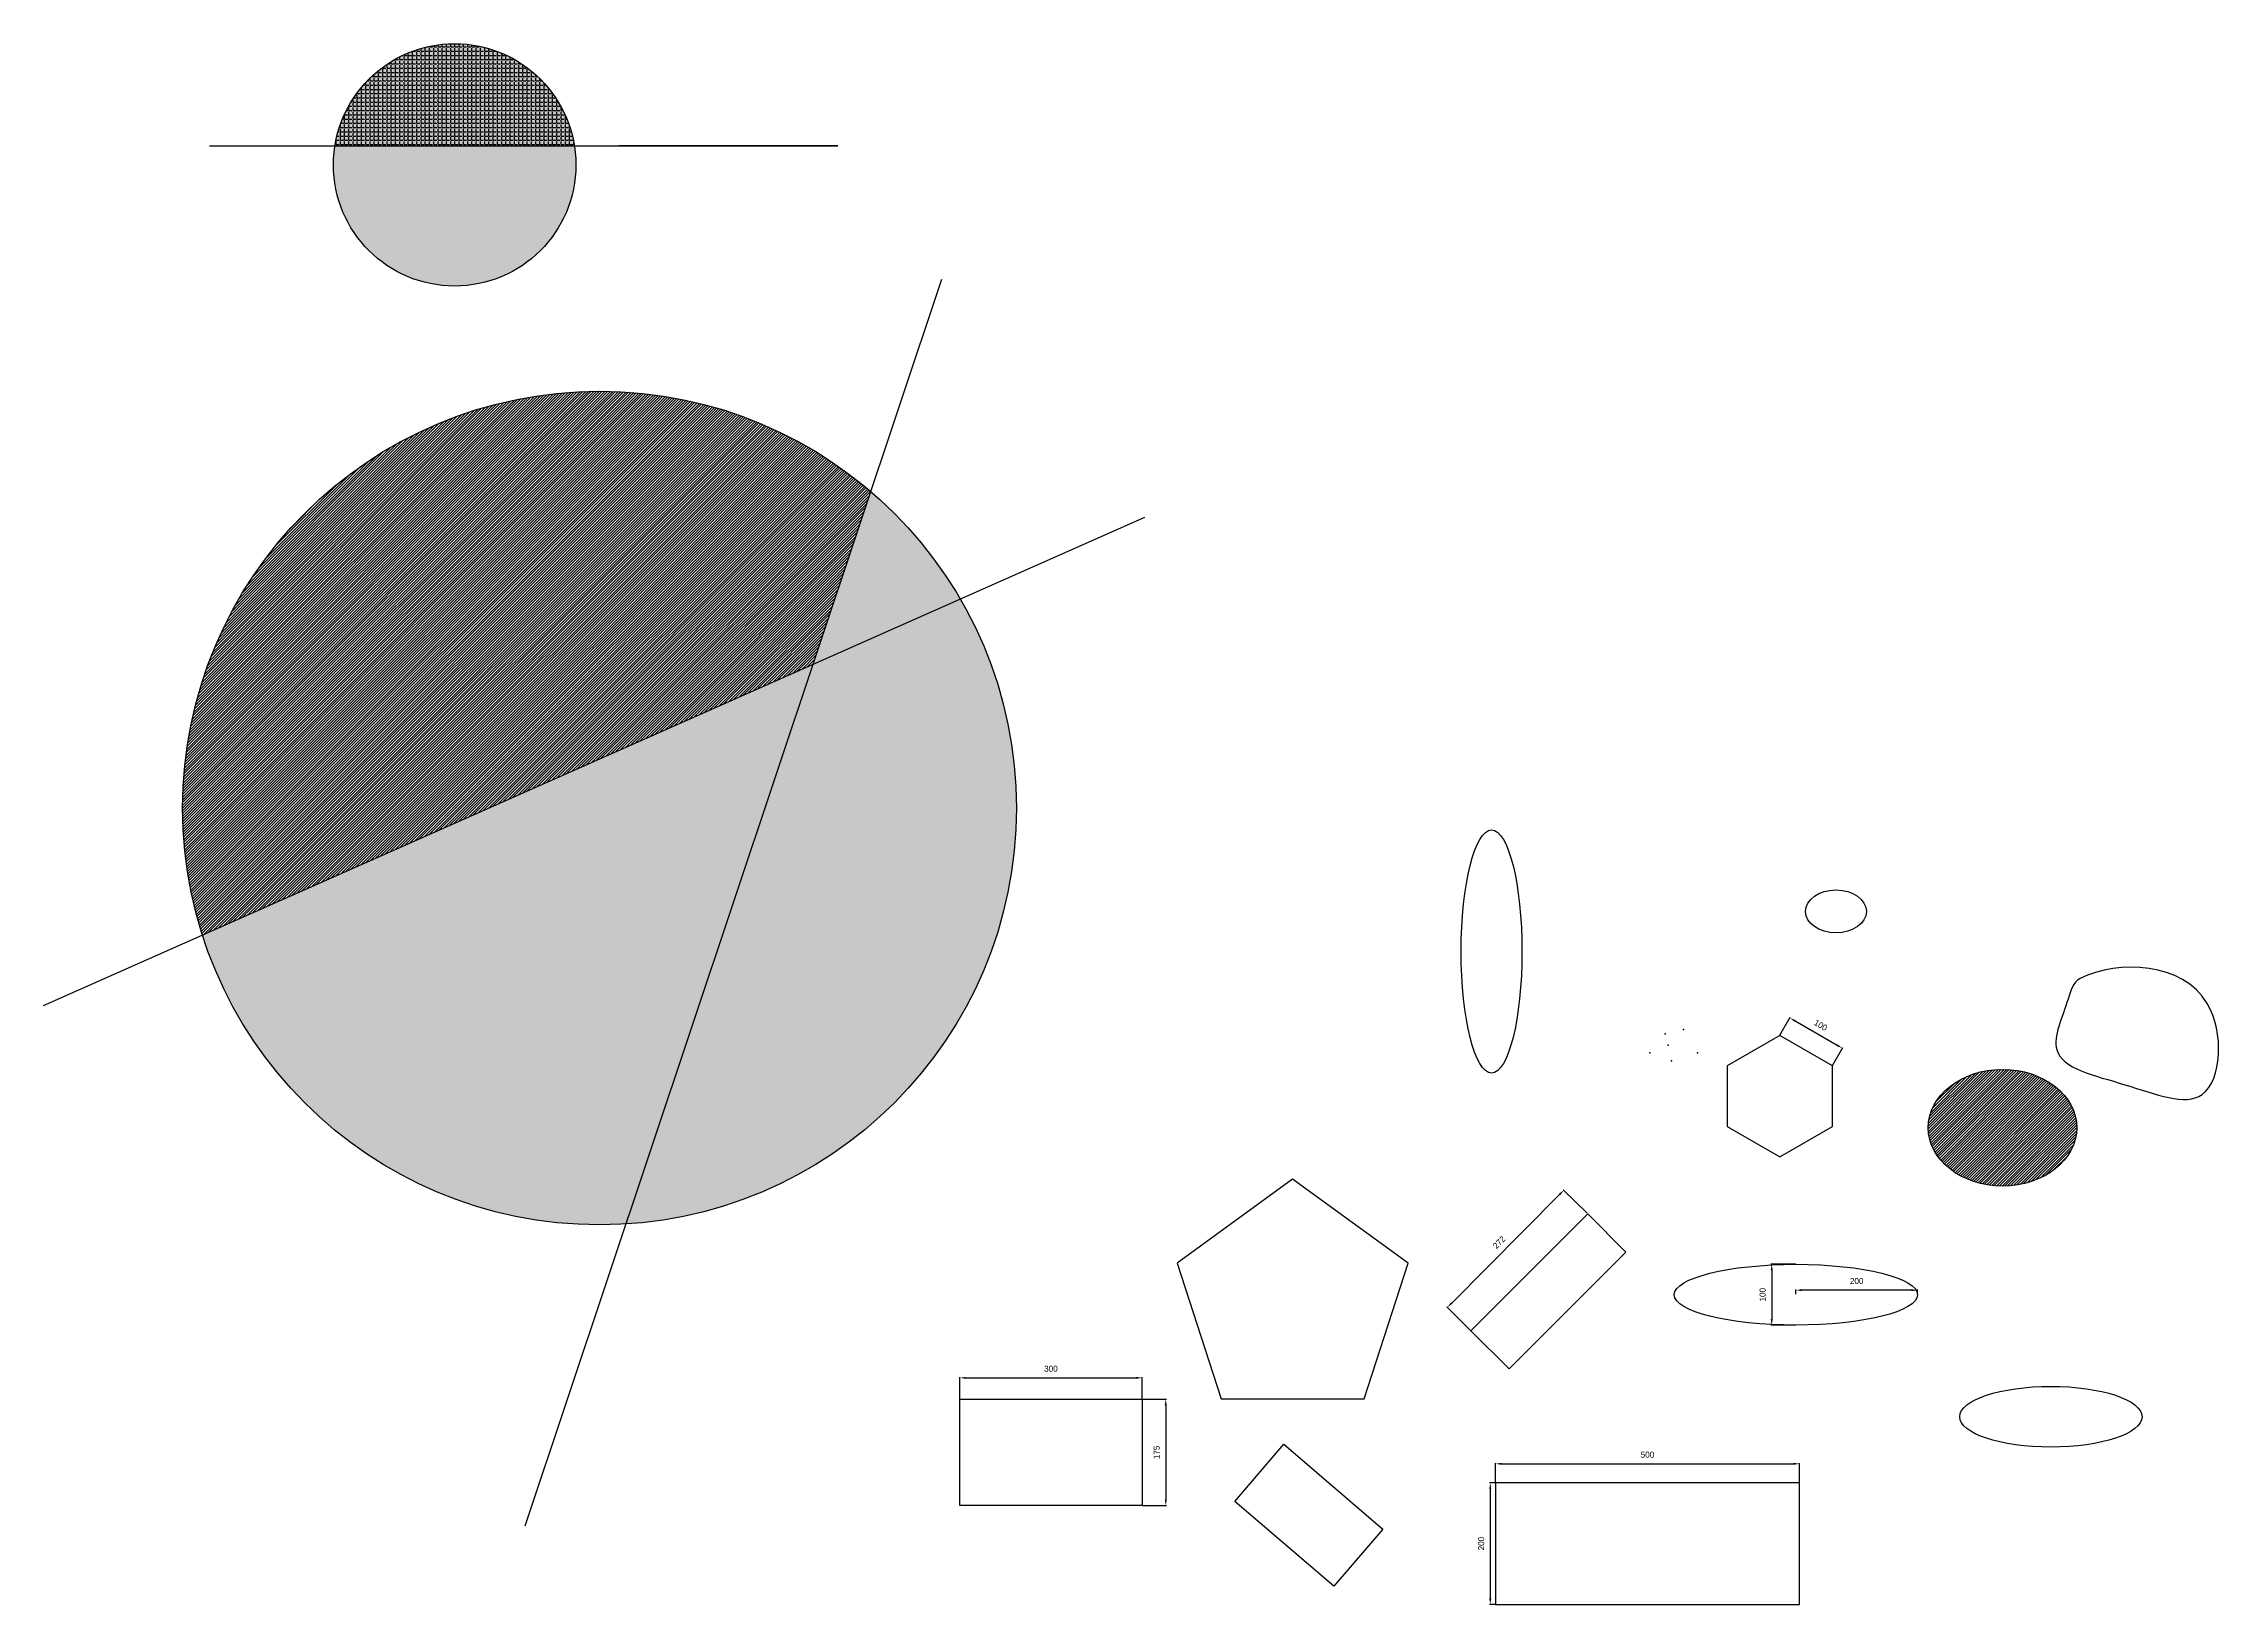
# Model space of a CAD drawing. Header units: millimetres. Extents: x -1494 to 2093, y 657 to 3226.
import ezdxf

# ---------------------------------------------------------------- set-up
doc = ezdxf.new("R2010")
doc.units = ezdxf.units.MM
doc.dimstyles.new('ISO-25', dxfattribs={"dimtxt": 10, "dimasz": 10, "dimexe": 1.25, "dimexo": 0.625, "dimgap": 10, "dimtad": 1, "dimdec": 0, "dimtxsty": 'Standard', "dimcen": 2.5, "dimadec": 0, "dimazin": 0, "dimtfac": 1, "dimtdec": 0, "dimtmove": 0, "dimatfit": 3, "dimfxl": 1, "dimarcsym": 0})
pattern_1 = [(0, (0, 0), (0, 6.985), [5.08, -1.905]), (90, (0, 0), (-6.985, 4e-16), [5.08, -1.905])]

# ---------------------------------------------------------------- blocks, each defined once
blk = doc.blocks.new('*D3')
at = {"color": 0, "lineweight": -2}
for p, q in [((313.7, 995), (353.2, 995)), ((351.9, 985), (351.9, 830)), ((313.7, 820), (353.2, 820))]:
    blk.add_line(p, q, dxfattribs=at)
at = {"color": 0}
for points in [[(350.2, 985), (353.6, 985), (351.9, 995)], [(350.2, 830), (353.6, 830), (351.9, 820)]]:
    blk.add_solid(points, dxfattribs=at)
at = {"layer": 'Defpoints', "color": 0}
for p in [(313, 995), (313, 820), (351.9, 820)]:
    blk.add_point(p, dxfattribs=at)
at = {"color": 0, "insert": (336.9, 907.5), "char_height": 10, "attachment_point": 5, "rotation": 90}
blk.add_mtext('175', dxfattribs=at)
blk = doc.blocks.new('*D4')
at = {"color": 0, "lineweight": -2}
for p, q in [((13, 995.7), (13, 1031.4)), ((23, 1030.2), (303, 1030.2)), ((313, 995.7), (313, 1031.4))]:
    blk.add_line(p, q, dxfattribs=at)
at = {"color": 0}
for points in [[(23, 1031.8), (23, 1028.5), (13, 1030.2)], [(303, 1031.8), (303, 1028.5), (313, 1030.2)]]:
    blk.add_solid(points, dxfattribs=at)
at = {"layer": 'Defpoints', "color": 0}
for p in [(313, 1030.2), (13, 995), (313, 995)]:
    blk.add_point(p, dxfattribs=at)
at = {"color": 0, "insert": (163, 1045.2), "char_height": 10, "attachment_point": 5}
blk.add_mtext('300', dxfattribs=at)
blk = doc.blocks.new('*D5')
at = {"color": 0, "lineweight": -2}
for p, q in [((894.3, 858.1), (894.3, 890)), ((904.3, 888.8), (1384.3, 888.8)), ((1394.3, 858.1), (1394.3, 890))]:
    blk.add_line(p, q, dxfattribs=at)
at = {"color": 0}
for points in [[(904.3, 890.4), (904.3, 887.1), (894.3, 888.8)], [(1384.3, 890.4), (1384.3, 887.1), (1394.3, 888.8)]]:
    blk.add_solid(points, dxfattribs=at)
at = {"layer": 'Defpoints', "color": 0}
for p in [(1394.3, 888.8), (894.3, 857.4), (1394.3, 857.4)]:
    blk.add_point(p, dxfattribs=at)
at = {"color": 0, "insert": (1144.3, 903.8), "char_height": 10, "attachment_point": 5}
blk.add_mtext('500', dxfattribs=at)
blk = doc.blocks.new('*D7')
at = {"color": 0, "lineweight": -2}
for p, q in [((893.7, 857.4), (884.4, 857.4)), ((885.7, 847.4), (885.7, 667.4)), ((893.7, 657.4), (884.4, 657.4))]:
    blk.add_line(p, q, dxfattribs=at)
at = {"color": 0}
for points in [[(884, 847.4), (887.3, 847.4), (885.7, 857.4)], [(884, 667.4), (887.3, 667.4), (885.7, 657.4)]]:
    blk.add_solid(points, dxfattribs=at)
at = {"layer": 'Defpoints', "color": 0}
for p in [(894.3, 857.4), (885.7, 657.4), (894.3, 657.4)]:
    blk.add_point(p, dxfattribs=at)
at = {"color": 0, "insert": (870.7, 757.4), "char_height": 10, "attachment_point": 5, "rotation": 90}
blk.add_mtext('200', dxfattribs=at)
blk = doc.blocks.new('*D8')
at = {"color": 0, "lineweight": -2}
for p, q in [((999.6, 1331.8), (822.2, 1153.2)), ((1044.8, 1301.1), (1005.7, 1339.8)), ((853.3, 1108.3), (814.3, 1147))]:
    blk.add_line(p, q, dxfattribs=at)
at = {"color": 0}
for points in [[(998.4, 1333), (1000.8, 1330.7), (1006.6, 1338.9)], [(821, 1154.4), (823.4, 1152), (815.2, 1146.1)]]:
    blk.add_solid(points, dxfattribs=at)
at = {"layer": 'Defpoints', "color": 0}
for p in [(1045.2, 1300.7), (815.2, 1146.1), (853.7, 1107.8)]:
    blk.add_point(p, dxfattribs=at)
at = {"color": 0, "insert": (900.3, 1253.1), "char_height": 10, "attachment_point": 5, "rotation": 45.2038}
blk.add_mtext('272', dxfattribs=at)
blk = doc.blocks.new('*D9')
at = {"color": 0, "lineweight": -2}
for p, q in [((1362.2, 1594.2), (1379.2, 1623.5)), ((1387.2, 1617.4), (1456.5, 1577.4)), ((1448.8, 1544.2), (1465.8, 1573.5))]:
    blk.add_line(p, q, dxfattribs=at)
at = {"color": 0}
for points in [[(1388, 1618.9), (1386.4, 1616), (1378.5, 1622.4)], [(1457.3, 1578.9), (1455.7, 1576), (1465.1, 1572.4)]]:
    blk.add_solid(points, dxfattribs=at)
at = {"layer": 'Defpoints', "color": 0}
for p in [(1361.9, 1593.6), (1448.5, 1543.6), (1465.1, 1572.4)]:
    blk.add_point(p, dxfattribs=at)
at = {"color": 0, "insert": (1429.3, 1610.4), "char_height": 10, "attachment_point": 5, "rotation": 330}
blk.add_mtext('100', dxfattribs=at)
blk = doc.blocks.new('*D10')
at = {"color": 0, "lineweight": -2}
for p, q in [((1388.4, 1167.7), (1388.4, 1175.7)), ((1578.4, 1174.5), (1398.4, 1174.5)), ((1588.4, 1167.7), (1588.4, 1175.7))]:
    blk.add_line(p, q, dxfattribs=at)
at = {"color": 0}
for points in [[(1398.4, 1176.2), (1398.4, 1172.8), (1388.4, 1174.5)], [(1578.4, 1176.2), (1578.4, 1172.8), (1588.4, 1174.5)]]:
    blk.add_solid(points, dxfattribs=at)
at = {"layer": 'Defpoints', "color": 0}
for p in [(1388.4, 1174.5), (1388.4, 1167), (1588.4, 1167)]:
    blk.add_point(p, dxfattribs=at)
at = {"color": 0, "insert": (1488.4, 1189.5), "char_height": 10, "attachment_point": 5}
blk.add_mtext('200', dxfattribs=at)
blk = doc.blocks.new('*D11')
at = {"color": 0, "lineweight": -2}
for p, q in [((1387.8, 1217), (1347.4, 1217)), ((1348.7, 1207), (1348.7, 1127)), ((1387.8, 1117), (1347.4, 1117))]:
    blk.add_line(p, q, dxfattribs=at)
at = {"color": 0}
for points in [[(1347, 1207), (1350.4, 1207), (1348.7, 1217)], [(1347, 1127), (1350.4, 1127), (1348.7, 1117)]]:
    blk.add_solid(points, dxfattribs=at)
at = {"layer": 'Defpoints', "color": 0}
for p in [(1388.4, 1217), (1348.7, 1117), (1388.4, 1117)]:
    blk.add_point(p, dxfattribs=at)
at = {"color": 0, "insert": (1333.7, 1167), "char_height": 10, "attachment_point": 5, "rotation": 90}
blk.add_mtext('100', dxfattribs=at)

msp = doc.modelspace()

# ---------------------------------------------------------------- hatches: boundary and pattern name
h = msp.add_hatch()
h.set_pattern_fill('ANGLE', color=256, style=0)
h.set_pattern_definition(pattern_1)
edge = h.paths.add_edge_path()
edge.add_arc((-817.8, 3026), 199.4, 0, 360)
h = msp.add_hatch()
h.set_pattern_fill('ANGLE', color=256, style=0)
h.set_pattern_definition(pattern_1)
h.paths.add_polyline_path([(-1014.8, 3057.3), (-620.8, 3057.3, 0.853706)])
h = msp.add_hatch()
h.set_pattern_fill('ANSI31', color=256, style=0)
h.paths.add_polyline_path([(-228.5, 2204.3), (-133.4, 2488.6, 0.640608), (-1265.3, 1967.7, 0.077616), (-1232.7, 1758.6)])
at = {"true_color": 0xf7941d}
msp.add_hatch(color=30, dxfattribs=at).paths.add_polyline_path([(13.7, 2311.8, 0.084461), (-133.4, 2488.6), (-228.5, 2204.3)])
msp.add_hatch(color=96).paths.add_polyline_path([(-536.4, 1283.3, 0.395902), (106.3, 1967.7, 0.132154), (13.7, 2311.8), (-228.5, 2204.3)])
at = {"true_color": 0x4ab495}
msp.add_hatch(color=135, dxfattribs=at).paths.add_polyline_path([(-1232.7, 1758.6, 0.343608), (-536.4, 1283.3), (-228.5, 2204.3)])
h = msp.add_hatch()
h.set_pattern_fill('ANSI31', color=256, style=0)
edge = h.paths.add_edge_path()
edge.add_ellipse((1728.3, 1441.8), major_axis=(-122.2, 0), ratio=0.785177, start_angle=0, end_angle=360)

# ---------------------------------------------------------------- linework, layer by layer
for p, q in [((-1220.9, 3057.3), (-187.7, 3057.3)), ((-442.1, 3057.3), (-547.8, 3057.3)), ((-187.7, 3057.3), (-442.1, 3057.3)), ((-16.8, 2837.4), (-702.6, 786.1)), ((-1493.9, 1642.6), (317.3, 2446.5))]:
    msp.add_line(p, q)
for points in [[(1275.3, 1543.6), (1275.3, 1443.6), (1361.9, 1393.6), (1448.5, 1443.6), (1448.5, 1543.6), (1361.9, 1593.6)], [(560.6, 1357.3), (370.4, 1219.1), (443, 995.5), (678.1, 995.5), (750.8, 1219.1)], [(853.7, 1107.8), (1045.9, 1300), (1108.7, 1237.1), (916.6, 1045)], [(13, 995), (313, 995), (313, 820), (13, 820)], [(628.5, 687.2), (465.7, 827), (546.3, 920.9), (709.1, 781)], [(894.3, 657.4), (1394.3, 657.4), (1394.3, 857.4), (894.3, 857.4)]]:
    msp.add_lwpolyline(points, close=True)
for centre, radius in [((-817.8, 3026), 199.4), ((-579.5, 1967.7), 685.8)]:
    msp.add_circle(centre, radius)
for centre, major_axis, ratio in [((887.8, 1731.7), (0, -200), 0.25), ((1454.3, 1797.6), (-50, 0), 0.707107), ((1728.3, 1441.8), (-122.2, 0), 0.785177), ((1388.4, 1167), (-200, 0), 0.25), ((1807.8, 966.2), (-150, 0), 0.333333)]:
    msp.add_ellipse(centre, major_axis=major_axis, ratio=ratio)
at = {"start_tangent": (0.894233, 0.447601), "end_tangent": (0.894233, 0.447601)}
msp.add_spline([(1855.8, 1687.1), (2065.1, 1646), (2056.7, 1496.6), (1929.6, 1512.5), (1817.5, 1570.4), (1836.2, 1653.5), (1855.8, 1687.1)], degree=3, dxfattribs=at)
for p in [(1173.6, 1596.5), (1203.5, 1603.1), (1148.3, 1564.8), (1178.3, 1577.8), (1183.9, 1551.7), (1226.8, 1564.8)]:
    msp.add_point(p)

# ---------------------------------------------------------------- dimensions: what is measured, and where the dimension line sits
for p1, p2, distance, picture, middle in [((1361.9, 1593.6), (1448.5, 1543.6), 33.3, '*D9', (1429.3, 1610.4)), ((1045.2, 1300.7), (853.7, 1107.8), -54.3, '*D8', (900.3, 1253.1))]:
    dim = msp.add_aligned_dim(p1=p1, p2=p2, distance=distance, dimstyle='ISO-25')
    dim.commit()
    dim.dimension.update_dxf_attribs({"geometry": picture, "text_midpoint": middle})
for base, p1, p2, picture, middle in [((1348.7, 1117), (1388.4, 1217), (1388.4, 1117), '*D11', (1333.7, 1167)), ((351.9, 820), (313, 995), (313, 820), '*D3', (336.9, 907.5)), ((885.7, 657.4), (894.3, 857.4), (894.3, 657.4), '*D7', (870.7, 757.4))]:
    dim = msp.add_linear_dim(base=base, p1=p1, p2=p2, angle=90, dimstyle='ISO-25')
    dim.commit()
    dim.dimension.update_dxf_attribs({"geometry": picture, "text_midpoint": middle})
for base, p1, p2, picture, middle in [((1388.4, 1174.5), (1588.4, 1167), (1388.4, 1167), '*D10', (1488.4, 1189.5)), ((313, 1030.2), (13, 995), (313, 995), '*D4', (163, 1045.2)), ((1394.3, 888.8), (894.3, 857.4), (1394.3, 857.4), '*D5', (1144.3, 903.8))]:
    dim = msp.add_linear_dim(base=base, p1=p1, p2=p2, dimstyle='ISO-25')
    dim.commit()
    dim.dimension.update_dxf_attribs({"geometry": picture, "text_midpoint": middle})

doc.saveas('drawing.dxf')
